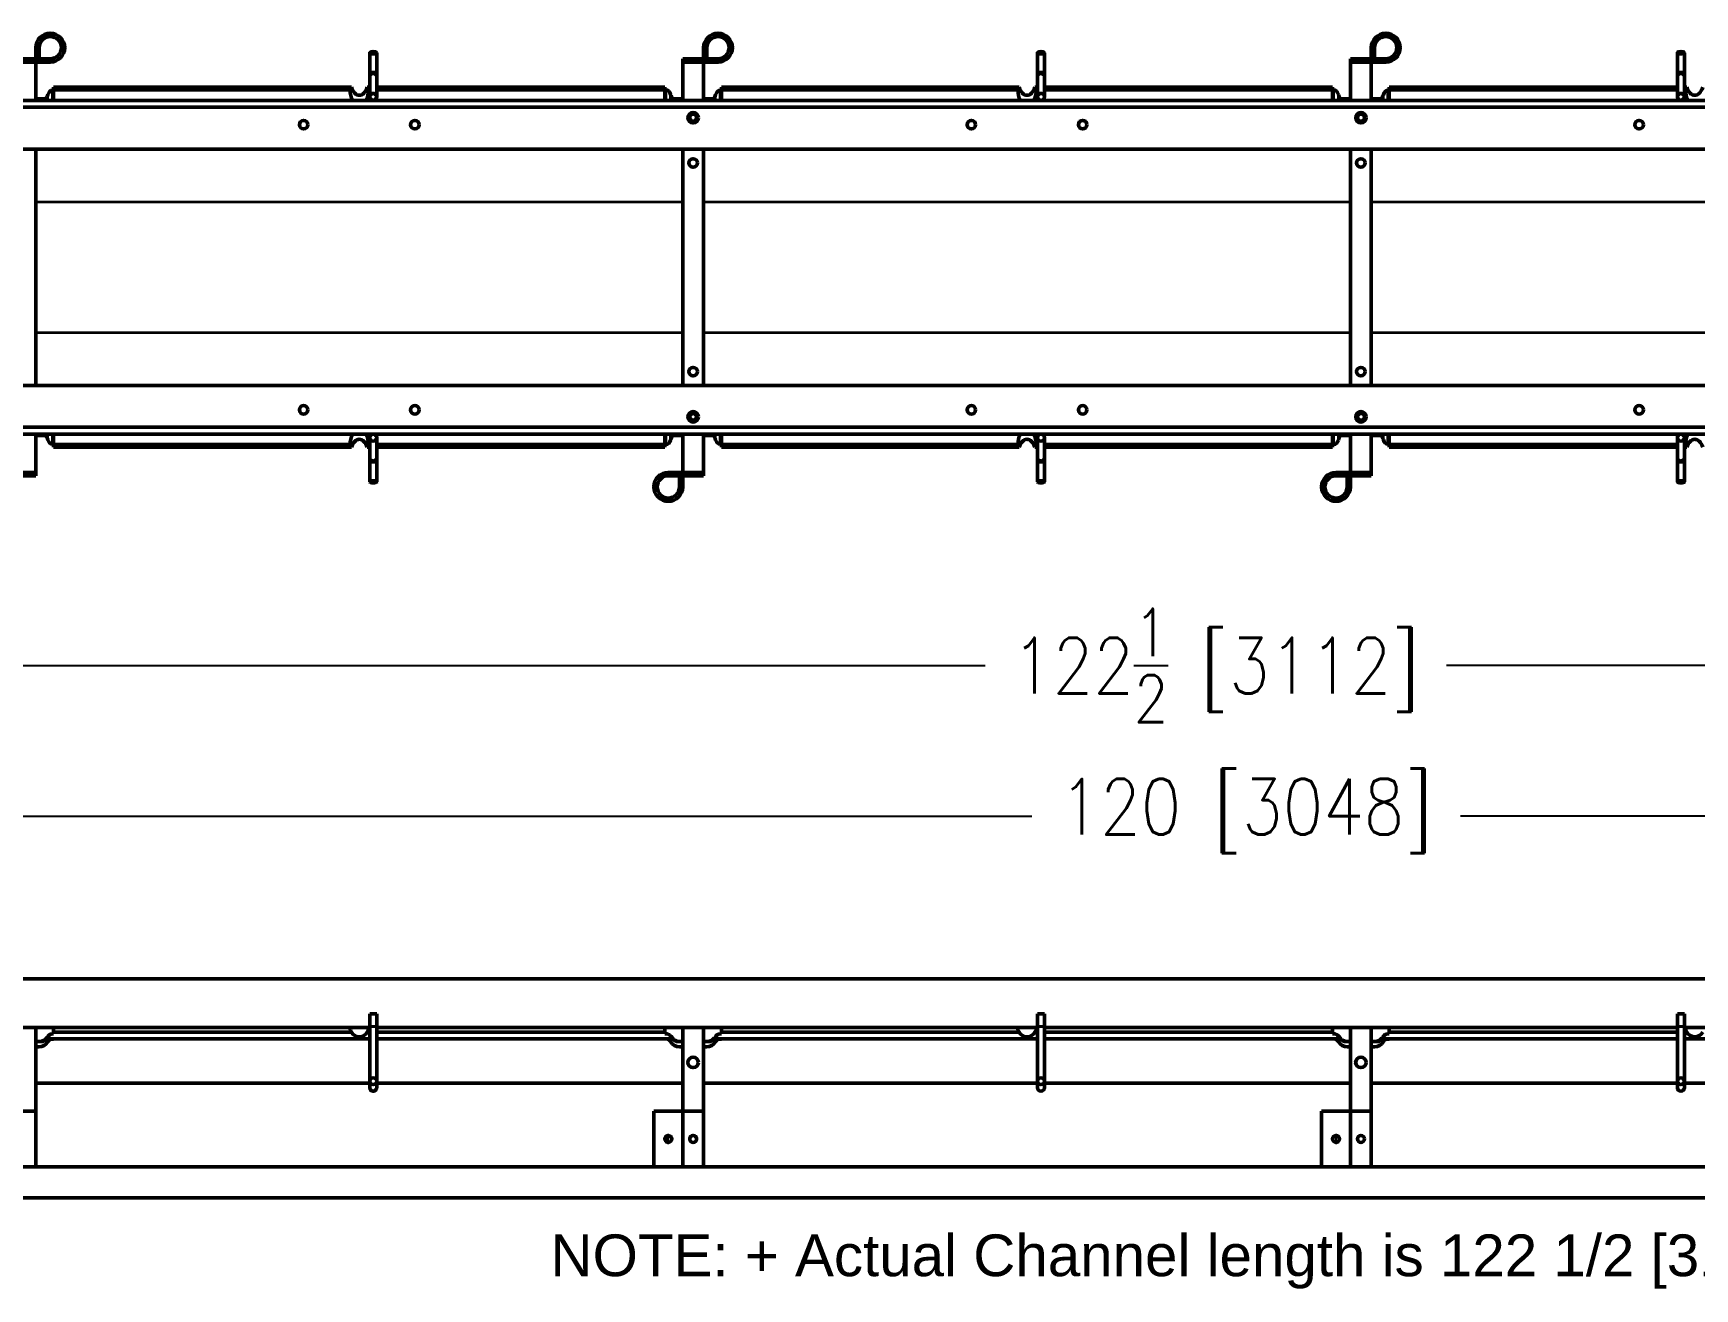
# Model space of a CAD drawing. Header units: inches. Extents: x -15 to 151, y 69 to 123.
# Drawn here: x 43 to 102.7, y 78.1 to 123.2 of the extents above; entities that cross this region are included whole.
import ezdxf

# ---------------------------------------------------------------- set-up
doc = ezdxf.new("R2010")
doc.units = ezdxf.units.IN
doc.header["$MEASUREMENT"] = 0
doc.layers.add('Objects', color=3, linetype='Continuous')
doc.layers.add('Visible (ANSI)', color=7, linetype='Continuous', lineweight=50)
doc.layers.add('Visible Narrow (ANSI)', color=7, linetype='Continuous', lineweight=35)
doc.styles.add('ROMANS', font='romans.shx')
doc.styles.add('Sales', font='romans.shx', dxfattribs={"width": 0.85})
doc.dimstyles.new('Sales', dxfattribs={"dimtxt": 1, "dimasz": 1, "dimexe": 0.5, "dimexo": 0.5, "dimgap": 0.09, "dimtad": 0, "dimtih": 1, "dimtoh": 1, "dimdec": 6, "dimzin": 0, "dimdsep": 46, "dimlunit": 5, "dimtxsty": 'Sales', "dimcen": 0, "dimclrd": 7, "dimclre": 7, "dimclrt": 7, "dimadec": 0, "dimazin": 0, "dimtfac": 0.85, "dimtdec": 6, "dimtix": 1, "dimtofl": 0, "dimtmove": 0, "dimatfit": 3, "dimfxl": 0, "dimtolj": 1, "dimtzin": 0, "dimarcsym": 0})

# ---------------------------------------------------------------- blocks, each defined once
blk = doc.blocks.new('A$C66ED6163')
at = {"layer": 'Visible (ANSI)'}
for p, q in [((0, 6.75), (120, 6.75)), ((24.375, 5.5), (24.625, 5.5)), ((24.375, 5.5), (24.375, 5.052)), ((24.625, 5.5), (24.625, 5.052)), ((48.375, 5.5), (48.625, 5.5)), ((48.375, 5.5), (48.375, 5.052)), ((48.625, 5.5), (48.625, 5.052)), ((71.375, 5.5), (71.625, 5.5)), ((71.375, 5.5), (71.375, 5.052)), ((71.625, 5.5), (71.625, 5.052)), ((11.625, 5), (12.375, 5)), ((12.375, 5), (24.375, 5)), ((12.375, 0), (12.375, 5)), ((24.375, 4.991), (24.375, 2.969)), ((24.625, 5), (35.625, 5)), ((24.625, 4.991), (24.625, 3.082)), ((35.625, 5), (36.375, 5)), ((35.625, 5), (35.625, 0)), ((36.375, 0), (36.375, 5)), ((36.375, 5), (48.375, 5)), ((48.375, 5.052), (48.375, 4.991)), ((48.375, 4.991), (48.375, 3.072)), ((48.625, 4.991), (48.625, 5.052)), ((48.625, 5), (59.625, 5)), ((48.625, 4.991), (48.625, 3.072)), ((59.625, 5), (60.375, 5)), ((59.625, 5), (59.625, 0)), ((60.375, 0), (60.375, 5)), ((60.375, 5), (71.375, 5)), ((71.375, 5.052), (71.375, 4.991)), ((71.375, 4.991), (71.375, 3.072)), ((71.625, 4.991), (71.625, 5.052)), ((71.625, 5), (83.625, 5)), ((71.625, 4.991), (71.625, 3.072)), ((24.375, 2.852), (24.376, 3.073)), ((24.625, 2.851), (24.626, 3.072)), ((48.375, 2.851), (48.375, 3.072)), ((48.625, 2.851), (48.625, 3.072)), ((71.375, 2.851), (71.375, 3.072)), ((71.625, 2.851), (71.625, 3.072)), ((48.375, 2.851), (48.375, 2.842)), ((48.625, 2.842), (48.625, 2.851)), ((71.375, 2.851), (71.375, 2.842)), ((71.625, 2.842), (71.625, 2.851)), ((12.375, 2), (11.625, 2)), ((34.588, 2), (35.625, 2)), ((34.588, 0), (34.588, 2)), ((36.375, 2), (35.625, 2)), ((58.588, 2), (59.625, 2)), ((58.588, 0), (58.588, 2)), ((60.375, 2), (59.625, 2)), ((11.625, 0), (12.375, 0)), ((34.588, 0), (35.625, 0)), ((35.625, 0), (36.375, 0)), ((58.588, 0), (59.625, 0)), ((59.625, 0), (60.375, 0))]:
    blk.add_line(p, q, dxfattribs=at)
for centre, radius in [((36, 3.75), 0.188), ((60, 3.75), 0.188), ((36, 1), 0.125), ((60, 1), 0.125)]:
    blk.add_circle(centre, radius, dxfattribs=at)
for centre in [(48.5, 2.842), (71.5, 2.842)]:
    blk.add_arc(centre, 0.125, 180, 0, dxfattribs=at)
for centre, major_axis, start_param, end_param in [((24.375, 5.052), (0, 0.188), 1.570799, 1.897941), ((24.625, 5.052), (0, -0.187), 4.712386, 5.039743)]:
    blk.add_ellipse(centre, major_axis=major_axis, ratio=0.000461, start_param=start_param, end_param=end_param, dxfattribs=at)
for centre in [(24.501, 3.072), (48.5, 3.072), (71.5, 3.072)]:
    blk.add_ellipse(centre, major_axis=(-0.125, 0), ratio=0.94693, dxfattribs=at)
for points, knots in [([(24.625, 2.851), (24.625, 2.848), (24.625, 2.845), (24.625, 2.843), (24.625, 2.842), (24.625, 2.841), (24.625, 2.841), (24.625, 2.84), (24.625, 2.84), (24.625, 2.839), (24.625, 2.839), (24.625, 2.838), (24.625, 2.838), (24.625, 2.837), (24.625, 2.836), (24.625, 2.834), (24.625, 2.833), (24.625, 2.829), (24.624, 2.826), (24.623, 2.815), (24.621, 2.808), (24.614, 2.788), (24.608, 2.776), (24.591, 2.755), (24.581, 2.745), (24.559, 2.731), (24.547, 2.725), (24.522, 2.718), (24.508, 2.716), (24.482, 2.717), (24.468, 2.72), (24.443, 2.73), (24.432, 2.736), (24.411, 2.753), (24.402, 2.763), (24.388, 2.786), (24.382, 2.798), (24.378, 2.817), (24.376, 2.824), (24.376, 2.832), (24.376, 2.833), (24.376, 2.835), (24.376, 2.836), (24.375, 2.837), (24.375, 2.838), (24.375, 2.839), (24.375, 2.839), (24.375, 2.84), (24.375, 2.84), (24.375, 2.84), (24.375, 2.841), (24.375, 2.841), (24.375, 2.842), (24.375, 2.844), (24.375, 2.846), (24.375, 2.855), (24.375, 2.866), (24.375, 2.892), (24.375, 2.907), (24.375, 2.937), (24.375, 2.953), (24.375, 2.969)], [0, 0, 0, 0, 0.077884, 0.077884, 0.117997, 0.117997, 0.133035, 0.133035, 0.144368, 0.144368, 0.147575, 0.147575, 0.151506, 0.151506, 0.159455, 0.159455, 0.167236, 0.167236, 0.188791, 0.188791, 0.249463, 0.249463, 0.349609, 0.349609, 0.450794, 0.450794, 0.55196, 0.55196, 0.653128, 0.653128, 0.754295, 0.754295, 0.855462, 0.855462, 0.956629, 0.956629, 1.057796, 1.057796, 1.107851, 1.107851, 1.117743, 1.117743, 1.12417, 1.12417, 1.128575, 1.128575, 1.132504, 1.132504, 1.140383, 1.140383, 1.149154, 1.149154, 1.175437, 1.175437, 1.254458, 1.254458, 1.430837, 1.430837, 1.583194, 1.583194, 1.712422, 1.712422, 1.712422, 1.712422]), ([(24.375, 2.843), (24.375, 2.843), (24.375, 2.843), (24.375, 2.844), (24.375, 2.845), (24.375, 2.848), (24.375, 2.85), (24.375, 2.852)], [1.5866816, 1.5866816, 1.5866816, 1.5866816, 1.6018623, 1.6018623, 1.6605354, 1.6605354, 1.7100822, 1.7100822, 1.7100822, 1.7100822]), ([(35.106, 0.875), (35.091, 0.875), (35.074, 0.878), (35.043, 0.891), (35.029, 0.901), (35.007, 0.923), (34.997, 0.937), (34.985, 0.967), (34.981, 0.984), (34.981, 1), (34.981, 1.016), (34.985, 1.033), (34.997, 1.063), (35.007, 1.077), (35.029, 1.099), (35.043, 1.109), (35.074, 1.122), (35.091, 1.125), (35.106, 1.125)], [1.44131, 1.44131, 1.44131, 1.44131, 1.561412, 1.561412, 1.6815139, 1.6815139, 1.8016303, 1.8016303, 1.9217467, 1.9217467, 1.9217467, 2.0418631, 2.0418631, 2.1619795, 2.1619795, 2.2820814, 2.2820814, 2.4021834, 2.4021834, 2.4021834, 2.4021834]), ([(35.106, 1.125), (35.122, 1.125), (35.139, 1.122), (35.17, 1.109), (35.184, 1.099), (35.206, 1.077), (35.216, 1.063), (35.228, 1.033), (35.231, 1.016), (35.231, 0.984), (35.228, 0.967), (35.216, 0.937), (35.206, 0.923), (35.184, 0.901), (35.17, 0.891), (35.139, 0.878), (35.122, 0.875), (35.106, 0.875)], [0.4804367, 0.4804367, 0.4804367, 0.4804367, 0.6005386, 0.6005386, 0.7206406, 0.7206406, 0.840757, 0.840757, 0.9608734, 0.9608734, 1.0809898, 1.0809898, 1.2011062, 1.2011062, 1.3212081, 1.3212081, 1.44131, 1.44131, 1.44131, 1.44131]), ([(59.106, 0.875), (59.091, 0.875), (59.074, 0.878), (59.043, 0.891), (59.029, 0.901), (59.007, 0.923), (58.997, 0.937), (58.985, 0.967), (58.981, 0.984), (58.981, 1), (58.981, 1.016), (58.985, 1.033), (58.997, 1.063), (59.007, 1.077), (59.029, 1.099), (59.043, 1.109), (59.074, 1.122), (59.091, 1.125), (59.106, 1.125)], [1.44131, 1.44131, 1.44131, 1.44131, 1.561412, 1.561412, 1.6815139, 1.6815139, 1.8016303, 1.8016303, 1.9217467, 1.9217467, 1.9217467, 2.0418631, 2.0418631, 2.1619795, 2.1619795, 2.2820814, 2.2820814, 2.4021834, 2.4021834, 2.4021834, 2.4021834]), ([(59.106, 1.125), (59.122, 1.125), (59.139, 1.122), (59.17, 1.109), (59.184, 1.099), (59.206, 1.077), (59.216, 1.063), (59.228, 1.033), (59.231, 1.016), (59.231, 0.984), (59.228, 0.967), (59.216, 0.937), (59.206, 0.923), (59.184, 0.901), (59.17, 0.891), (59.139, 0.878), (59.122, 0.875), (59.106, 0.875)], [0.4804367, 0.4804367, 0.4804367, 0.4804367, 0.6005386, 0.6005386, 0.7206406, 0.7206406, 0.840757, 0.840757, 0.9608734, 0.9608734, 1.0809898, 1.0809898, 1.2011062, 1.2011062, 1.3212081, 1.3212081, 1.44131, 1.44131, 1.44131, 1.44131])]:
    blk.add_open_spline(points, degree=3, knots=knots, dxfattribs=at)
at = {"layer": 'Visible Narrow (ANSI)'}
for p, q in [((24.375, 5.052), (24.625, 5.052)), ((48.375, 5.052), (48.625, 5.052)), ((71.375, 5.052), (71.625, 5.052)), ((35.106, 0.875), (35.106, 1.125)), ((59.106, 0.875), (59.106, 1.125))]:
    blk.add_line(p, q, dxfattribs=at)
for centre, major_axis, ratio, start_param, end_param in [((24.5, 4.991), (0.125, 0), 0.321439, 0, 3.141593), ((48.5, 4.991), (0.125, 0), 0.321439, 0, 3.141593), ((71.5, 4.991), (0.125, 0), 0.321439, 0, 3.141593), ((24.5, 2.969), (-0.125, 0), 0.321439, 6.217126, 6.283185), ((24.5, 2.851), (-0.125, 0), 0.94693, 0, 3.141593), ((48.5, 2.851), (-0.125, 0), 0.94693, 0, 3.141593), ((71.5, 2.851), (-0.125, 0), 0.94693, 0, 3.141593)]:
    blk.add_ellipse(centre, major_axis=major_axis, ratio=ratio, start_param=start_param, end_param=end_param, dxfattribs=at)
blk = doc.blocks.new('*D41')
at = {"layer": 'Defpoints', "color": 0}
for p in [(150.717, 95.043), (30.717, 89.188), (150.717, 89.188)]:
    blk.add_point(p, dxfattribs=at)
at = {"layer": 'Objects', "color": 7, "lineweight": -2}
for p, q in [((30.717, 90.188), (30.717, 96.043)), ((150.717, 90.188), (150.717, 96.043)), ((32.717, 95.043), (78.889, 95.043)), ((148.717, 95.043), (94.298, 95.043))]:
    blk.add_line(p, q, dxfattribs=at)
at = {"layer": 'Objects', "color": 7}
for points in [[(32.717, 95.377), (32.717, 94.71), (30.717, 95.043)], [(148.717, 95.377), (148.717, 94.71), (150.717, 95.043)]]:
    blk.add_solid(points, dxfattribs=at)
at = {"layer": 'Objects', "color": 7, "insert": (86.593, 95.043), "char_height": 2, "attachment_point": 5, "style": 'Sales'}
blk.add_mtext('\\A1;120 [3048]', dxfattribs=at)
blk = doc.blocks.new('*D42')
at = {"layer": 'Defpoints', "color": 0}
for p in [(150.717, 100.452), (150.717, 89.188), (28.217, 87.276)]:
    blk.add_point(p, dxfattribs=at)
at = {"layer": 'Objects', "color": 7, "lineweight": -2}
for p, q in [((28.217, 88.276), (28.217, 101.452)), ((150.717, 90.188), (150.717, 101.452)), ((30.217, 100.452), (77.216, 100.452)), ((148.717, 100.452), (93.795, 100.452))]:
    blk.add_line(p, q, dxfattribs=at)
at = {"layer": 'Objects', "color": 7}
for points in [[(30.217, 100.786), (30.217, 100.119), (28.217, 100.452)], [(148.717, 100.786), (148.717, 100.119), (150.717, 100.452)]]:
    blk.add_solid(points, dxfattribs=at)
at = {"layer": 'Objects', "color": 7, "insert": (85.505, 100.452), "char_height": 2, "attachment_point": 5, "style": 'Sales'}
blk.add_mtext('\\A1;122{\\H0.850000x;\\S1/2;} [3112]', dxfattribs=at)

msp = doc.modelspace()

# ---------------------------------------------------------------- linework, layer by layer
at = {"layer": 'Visible (ANSI)'}
for p, q in [((43.09188, 122.32323), (43.09188, 122.66073)), ((43.21038, 122.66073), (43.21038, 122.32323)), ((55.09261, 122.47764), (55.09231, 121.82663)), ((55.34261, 122.47752), (55.34231, 121.82651)), ((67.09188, 122.32323), (67.09188, 122.66073)), ((67.21038, 122.66073), (67.21038, 122.32323)), ((79.09188, 122.47758), (79.09188, 121.82657)), ((79.34188, 122.47758), (79.34188, 121.82657)), ((91.09188, 122.32323), (91.09188, 122.66073)), ((91.21038, 122.66073), (91.21038, 122.32323)), ((102.09188, 122.47758), (102.09188, 121.82657)), ((102.34188, 122.47758), (102.34188, 121.82657)), ((42.34188, 122.26073), (43.61038, 122.26073)), ((42.34188, 122.14223), (43.09188, 122.14223)), ((42.34188, 122.14223), (43.09188, 122.14223)), ((43.21038, 122.32323), (43.09188, 122.32323)), ((43.09188, 120.76723), (43.09188, 122.14223)), ((43.61038, 122.14223), (43.09188, 122.14223)), ((55.09231, 121.82663), (55.0922, 121.58881)), ((55.3422, 121.58869), (55.34231, 121.82651)), ((66.34188, 122.14223), (66.34188, 122.26073)), ((66.34188, 122.26073), (67.61038, 122.26073)), ((66.34188, 122.14223), (67.09188, 122.14223)), ((66.34188, 122.14223), (66.34188, 120.76723)), ((66.34188, 122.14223), (67.09188, 122.14223)), ((66.34188, 122.14223), (67.09188, 122.14223)), ((67.21038, 122.32323), (67.09188, 122.32323)), ((67.09188, 120.76723), (67.09188, 122.14223)), ((67.61038, 122.14223), (67.09188, 122.14223)), ((79.09188, 121.82657), (79.09188, 121.58875)), ((79.34188, 121.58875), (79.34188, 121.82657)), ((90.34188, 122.14223), (90.34188, 122.26073)), ((90.34188, 122.26073), (91.61038, 122.26073)), ((90.34188, 122.14223), (91.09188, 122.14223)), ((90.34188, 122.14223), (90.34188, 120.76723)), ((90.34188, 122.14223), (91.09188, 122.14223)), ((90.34188, 122.14223), (91.09188, 122.14223)), ((91.21038, 122.32323), (91.09188, 122.32323)), ((91.09188, 120.76723), (91.09188, 122.14223)), ((91.61038, 122.14223), (91.09188, 122.14223)), ((102.09188, 121.82657), (102.09188, 121.58875)), ((102.34188, 121.58875), (102.34188, 121.82657)), ((43.73208, 121.23598), (54.43175, 121.23598)), ((43.73208, 121.23598), (43.73208, 121.14223)), ((55.00201, 121.23598), (55.09204, 121.23598)), ((55.0922, 121.58881), (55.09188, 120.90224)), ((55.3422, 121.58869), (55.34188, 120.90213)), ((55.34204, 121.23598), (65.70088, 121.23598)), ((65.70088, 121.14223), (65.70088, 121.23598)), ((67.73208, 121.23598), (78.43175, 121.23598)), ((67.73208, 121.23598), (67.73208, 121.14223)), ((79.00201, 121.23598), (79.09188, 121.23598)), ((79.09188, 121.58875), (79.09188, 120.90218)), ((79.34188, 121.58875), (79.34188, 120.90218)), ((79.34188, 121.23598), (89.70088, 121.23598)), ((89.70088, 121.14223), (89.70088, 121.23598)), ((91.73208, 121.23598), (102.09188, 121.23598)), ((91.73208, 121.23598), (91.73208, 121.14223)), ((102.09188, 121.58875), (102.09188, 120.90218)), ((102.34188, 121.58875), (102.34188, 120.90218)), ((102.34188, 121.23598), (102.43175, 121.23598)), ((30.71688, 120.76723), (150.71688, 120.76723)), ((43.30784, 120.81747), (43.09188, 120.81747)), ((43.45084, 120.81747), (43.30784, 120.81747)), ((43.45084, 120.76723), (43.45084, 120.81747)), ((43.6849, 121.13012), (43.73208, 121.13012)), ((43.73208, 121.14223), (54.38875, 121.14223)), ((43.73208, 121.14223), (43.73208, 120.76723)), ((55.045, 121.14223), (55.09199, 121.14223)), ((55.09188, 120.90224), (55.09188, 120.89229)), ((55.34188, 120.89218), (55.34188, 120.90213)), ((55.34199, 121.14223), (65.70088, 121.14223)), ((65.70088, 120.76723), (65.70088, 121.14223)), ((65.70088, 121.1392), (65.74499, 121.1392)), ((65.89584, 120.76723), (65.89584, 120.81747)), ((65.89584, 120.81747), (65.99474, 120.81747)), ((66.15712, 120.81747), (65.99474, 120.81747)), ((66.34188, 120.81747), (66.15712, 120.81747)), ((67.30784, 120.81747), (67.09188, 120.81747)), ((67.45084, 120.81747), (67.30784, 120.81747)), ((67.45084, 120.76723), (67.45084, 120.81747)), ((67.6849, 121.13012), (67.73208, 121.13012)), ((67.73208, 121.14223), (78.38875, 121.14223)), ((67.73208, 121.14223), (67.73208, 120.76723)), ((79.045, 121.14223), (79.09188, 121.14223)), ((79.09188, 120.90218), (79.09188, 120.89223)), ((79.34188, 121.14223), (89.70088, 121.14223)), ((79.34188, 120.89223), (79.34188, 120.90218)), ((89.70088, 120.76723), (89.70088, 121.14223)), ((89.70088, 121.1392), (89.74499, 121.1392)), ((89.89584, 120.81747), (89.99474, 120.81747)), ((89.89584, 120.76723), (89.89584, 120.81747)), ((90.15712, 120.81747), (89.99474, 120.81747)), ((90.34188, 120.81747), (90.15712, 120.81747)), ((91.30784, 120.81747), (91.09188, 120.81747)), ((91.45084, 120.81747), (91.30784, 120.81747)), ((91.45084, 120.76723), (91.45084, 120.81747)), ((91.6849, 121.13012), (91.73208, 121.13012)), ((91.73208, 121.14223), (102.09188, 121.14223)), ((91.73208, 121.14223), (91.73208, 120.76723)), ((102.09188, 120.90218), (102.09188, 120.89223)), ((102.34188, 121.14223), (102.38875, 121.14223)), ((102.34188, 120.89223), (102.34188, 120.90218)), ((30.71688, 120.51723), (150.71688, 120.51723)), ((30.71688, 119.01723), (150.71688, 119.01723)), ((43.09188, 110.51723), (43.09188, 119.01723)), ((66.34188, 119.01723), (66.34188, 110.51723)), ((67.09188, 110.51723), (67.09188, 119.01723)), ((90.34188, 119.01723), (90.34188, 110.51723)), ((91.09188, 110.51723), (91.09188, 119.01723)), ((30.71688, 110.51723), (150.71688, 110.51723)), ((30.71688, 109.01723), (150.71688, 109.01723)), ((30.71688, 108.76723), (150.71688, 108.76723)), ((43.09188, 107.39223), (43.09188, 108.76723)), ((43.30784, 108.71699), (43.09188, 108.71699)), ((43.45084, 108.71699), (43.30784, 108.71699)), ((43.45084, 108.71699), (43.45084, 108.76723)), ((43.73208, 108.76723), (43.73208, 108.39223)), ((65.70088, 108.39223), (65.70088, 108.76723)), ((65.89584, 108.71699), (65.89584, 108.76723)), ((65.89584, 108.71699), (65.99474, 108.71699)), ((66.15712, 108.71699), (65.99474, 108.71699)), ((66.34188, 108.71699), (66.15712, 108.71699)), ((66.34188, 108.76723), (66.34188, 107.39223)), ((67.09188, 107.39223), (67.09188, 108.76723)), ((67.30784, 108.71699), (67.09188, 108.71699)), ((67.45084, 108.71699), (67.30784, 108.71699)), ((67.45084, 108.71699), (67.45084, 108.76723)), ((67.73208, 108.76723), (67.73208, 108.39223)), ((89.70088, 108.39223), (89.70088, 108.76723)), ((89.89584, 108.71699), (89.89584, 108.76723)), ((89.89584, 108.71699), (89.99474, 108.71699)), ((90.15712, 108.71699), (89.99474, 108.71699)), ((90.34188, 108.71699), (90.15712, 108.71699)), ((90.34188, 108.76723), (90.34188, 107.39223)), ((91.09188, 107.39223), (91.09188, 108.76723)), ((91.30784, 108.71699), (91.09188, 108.71699)), ((91.45084, 108.71699), (91.30784, 108.71699)), ((91.45084, 108.71699), (91.45084, 108.76723)), ((91.73208, 108.76723), (91.73208, 108.39223)), ((43.73208, 108.40435), (43.6849, 108.40435)), ((43.73208, 108.39223), (54.38875, 108.39223)), ((43.73208, 108.39223), (43.73208, 108.29848)), ((43.73208, 108.29848), (54.43175, 108.29848)), ((55.00201, 108.29848), (55.09204, 108.29848)), ((55.045, 108.39223), (55.09199, 108.39223)), ((55.09188, 108.64218), (55.09188, 108.63223)), ((55.09188, 108.63223), (55.0922, 107.94566)), ((55.34188, 108.63234), (55.34188, 108.64229)), ((55.34188, 108.63234), (55.3422, 107.94578)), ((55.34199, 108.39223), (65.70088, 108.39223)), ((55.34204, 108.29848), (65.70088, 108.29848)), ((65.74499, 108.39526), (65.70088, 108.39526)), ((65.70088, 108.29848), (65.70088, 108.39223)), ((67.73208, 108.40435), (67.6849, 108.40435)), ((67.73208, 108.39223), (78.38875, 108.39223)), ((67.73208, 108.39223), (67.73208, 108.29848)), ((67.73208, 108.29848), (78.43175, 108.29848)), ((79.00201, 108.29848), (79.09188, 108.29848)), ((79.045, 108.39223), (79.09188, 108.39223)), ((79.09188, 108.64223), (79.09188, 108.63228)), ((79.09188, 108.63228), (79.09188, 107.94572)), ((79.34188, 108.63228), (79.34188, 108.64223)), ((79.34188, 108.63228), (79.34188, 107.94572)), ((79.34188, 108.39223), (89.70088, 108.39223)), ((79.34188, 108.29848), (89.70088, 108.29848)), ((89.74499, 108.39526), (89.70088, 108.39526)), ((89.70088, 108.29848), (89.70088, 108.39223)), ((91.73208, 108.40435), (91.6849, 108.40435)), ((91.73208, 108.39223), (102.09188, 108.39223)), ((91.73208, 108.39223), (91.73208, 108.29848)), ((91.73208, 108.29848), (102.09188, 108.29848)), ((102.09188, 108.64223), (102.09188, 108.63228)), ((102.09188, 108.63228), (102.09188, 107.94572)), ((102.34188, 108.63228), (102.34188, 108.64223)), ((102.34188, 108.63228), (102.34188, 107.94572)), ((102.34188, 108.39223), (102.38875, 108.39223)), ((102.34188, 108.29848), (102.43175, 108.29848)), ((55.0922, 107.94566), (55.09231, 107.70784)), ((55.09231, 107.70784), (55.09261, 107.05683)), ((55.34231, 107.70796), (55.3422, 107.94578)), ((55.34231, 107.70796), (55.34261, 107.05694)), ((79.09188, 107.94572), (79.09188, 107.7079)), ((79.09188, 107.7079), (79.09188, 107.05688)), ((79.34188, 107.7079), (79.34188, 107.94572)), ((79.34188, 107.7079), (79.34188, 107.05688)), ((102.09188, 107.94572), (102.09188, 107.7079)), ((102.09188, 107.7079), (102.09188, 107.05688)), ((102.34188, 107.7079), (102.34188, 107.94572)), ((102.34188, 107.7079), (102.34188, 107.05688)), ((43.09188, 107.27373), (41.82338, 107.27373)), ((42.34188, 107.39223), (43.09188, 107.39223)), ((43.09188, 107.39223), (43.09188, 107.27373)), ((65.82338, 107.39223), (66.34188, 107.39223)), ((67.09188, 107.27373), (65.82338, 107.27373)), ((66.22338, 106.87373), (66.22338, 107.21123)), ((66.22338, 107.21123), (66.34188, 107.21123)), ((66.34188, 107.39223), (67.09188, 107.39223)), ((66.34188, 107.39223), (67.09188, 107.39223)), ((66.34188, 107.21123), (66.34188, 106.87373)), ((67.09188, 107.39223), (67.09188, 107.27373)), ((89.82338, 107.39223), (90.34188, 107.39223)), ((91.09188, 107.27373), (89.82338, 107.27373)), ((90.22338, 106.87373), (90.22338, 107.21123)), ((90.22338, 107.21123), (90.34188, 107.21123)), ((90.34188, 107.39223), (91.09188, 107.39223)), ((90.34188, 107.39223), (91.09188, 107.39223)), ((90.34188, 107.21123), (90.34188, 106.87373)), ((91.09188, 107.39223), (91.09188, 107.27373)), ((43.73208, 87.21467), (43.6849, 87.21467)), ((43.73208, 87.43817), (54.38875, 87.43817)), ((43.73208, 87.43817), (43.73208, 87.27579)), ((43.73208, 87.27579), (54.43175, 87.27579)), ((43.73208, 87.27579), (43.73208, 87.21467)), ((55.00201, 87.27579), (55.09191, 87.27579)), ((55.045, 87.43817), (55.09484, 87.43817)), ((55.33894, 87.43817), (65.70088, 87.43817)), ((55.34191, 87.27579), (65.70088, 87.27579)), ((65.70088, 87.27579), (65.70088, 87.43817)), ((65.70088, 87.21992), (65.70088, 87.27579)), ((65.74499, 87.21992), (65.70088, 87.21992)), ((67.73208, 87.21467), (67.6849, 87.21467)), ((67.73208, 87.43817), (78.38875, 87.43817)), ((67.73208, 87.43817), (67.73208, 87.27579)), ((67.73208, 87.27579), (78.43175, 87.27579)), ((67.73208, 87.27579), (67.73208, 87.21467)), ((79.00201, 87.27579), (79.09188, 87.27579)), ((79.045, 87.43817), (79.09483, 87.43817)), ((79.33893, 87.43817), (89.70088, 87.43817)), ((79.34188, 87.27579), (89.70088, 87.27579)), ((89.70088, 87.27579), (89.70088, 87.43817)), ((89.70088, 87.21992), (89.70088, 87.27579)), ((89.74499, 87.21992), (89.70088, 87.21992)), ((91.73208, 87.21467), (91.6849, 87.21467)), ((91.73208, 87.43817), (102.09483, 87.43817)), ((91.73208, 87.43817), (91.73208, 87.27579)), ((91.73208, 87.27579), (102.09188, 87.27579)), ((91.73208, 87.27579), (91.73208, 87.21467)), ((102.33893, 87.43817), (102.38875, 87.43817)), ((102.34188, 87.27579), (102.43175, 87.27579)), ((43.20083, 86.93867), (43.09188, 86.93867)), ((43.30784, 86.93817), (43.09188, 86.93817)), ((43.09188, 86.75067), (43.20123, 86.75067)), ((43.45084, 87.03417), (43.47152, 87.03417)), ((43.47152, 87.03417), (43.73248, 87.03417)), ((43.6853, 87.02668), (43.73248, 87.02668)), ((43.73248, 87.03417), (55.09194, 87.03417)), ((43.73248, 87.02668), (43.73248, 87.03417)), ((55.34194, 87.03417), (65.70128, 87.03417)), ((65.70128, 87.03417), (65.98212, 87.03417)), ((65.70128, 87.03417), (65.70128, 87.03192)), ((65.70128, 87.03192), (65.74539, 87.03192)), ((66.34188, 86.93817), (66.15712, 86.93817)), ((66.34188, 86.93867), (66.23213, 86.93867)), ((66.23253, 86.75067), (66.34188, 86.75067)), ((67.20083, 86.93867), (67.09188, 86.93867)), ((67.30784, 86.93817), (67.09188, 86.93817)), ((67.09188, 86.75067), (67.20123, 86.75067)), ((67.45084, 87.03417), (67.47152, 87.03417)), ((67.47152, 87.03417), (67.73248, 87.03417)), ((67.6853, 87.02668), (67.73248, 87.02668)), ((67.73248, 87.03417), (79.09188, 87.03417)), ((67.73248, 87.02668), (67.73248, 87.03417)), ((79.34188, 87.03417), (89.70128, 87.03417)), ((89.70128, 87.03417), (89.98212, 87.03417)), ((89.70128, 87.03417), (89.70128, 87.03192)), ((89.70128, 87.03192), (89.74539, 87.03192)), ((90.34188, 86.93817), (90.15712, 86.93817)), ((90.34188, 86.93867), (90.23213, 86.93867)), ((90.23253, 86.75067), (90.34188, 86.75067)), ((91.20083, 86.93867), (91.09188, 86.93867)), ((91.30784, 86.93817), (91.09188, 86.93817)), ((91.09188, 86.75067), (91.20123, 86.75067)), ((91.45084, 87.03417), (91.47152, 87.03417)), ((91.47152, 87.03417), (91.73248, 87.03417)), ((91.6853, 87.02668), (91.73248, 87.02668)), ((91.73248, 87.03417), (102.09188, 87.03417)), ((91.73248, 87.02668), (91.73248, 87.03417)), ((102.34188, 87.03417), (113.70128, 87.03417)), ((43.09188, 85.44047), (55.09251, 85.44047)), ((55.34251, 85.44047), (66.34188, 85.44047)), ((67.09188, 85.44047), (79.09188, 85.44047)), ((79.34188, 85.44047), (90.34188, 85.44047)), ((91.09188, 85.44047), (102.09188, 85.44047)), ((102.34188, 85.44047), (114.34188, 85.44047)), ((30.71688, 82.43797), (150.71688, 82.43797)), ((30.71688, 81.31547), (150.71688, 81.31547))]:
    msp.add_line(p, q, dxfattribs=at)
for centre, radius in [((55.21688, 120.89223), 0.125), ((79.21688, 120.89223), 0.125), ((102.21688, 120.89223), 0.125), ((52.71688, 119.89223), 0.1535), ((56.71688, 119.89223), 0.1535), ((66.71688, 120.14223), 0.1875), ((66.71688, 120.14223), 0.125), ((76.71688, 119.89223), 0.1535), ((80.71688, 119.89223), 0.1535), ((90.71688, 120.14223), 0.1875), ((90.71688, 120.14223), 0.125), ((100.71688, 119.89223), 0.1535), ((66.71688, 118.51723), 0.1535), ((90.71688, 118.51723), 0.1535), ((66.71688, 111.01723), 0.1535), ((90.71688, 111.01723), 0.1535), ((52.71688, 109.64223), 0.1535), ((56.71688, 109.64223), 0.1535), ((66.71688, 109.39223), 0.1875), ((66.71688, 109.39223), 0.125), ((76.71688, 109.64223), 0.1535), ((80.71688, 109.64223), 0.1535), ((90.71688, 109.39223), 0.1875), ((90.71688, 109.39223), 0.125), ((100.71688, 109.64223), 0.1535), ((55.21688, 108.64223), 0.125), ((79.21688, 108.64223), 0.125), ((102.21688, 108.64223), 0.125)]:
    msp.add_circle(centre, radius, dxfattribs=at)
for centre, radius, start, end in [((43.61038, 122.66073), 0.5185, 270, 180), ((43.61038, 122.66073), 0.4, 270, 180), ((67.61038, 122.66073), 0.5185, 270, 180), ((67.61038, 122.66073), 0.4, 270, 180), ((91.61038, 122.66073), 0.5185, 270, 180), ((91.61038, 122.66073), 0.4, 270, 180), ((65.82338, 106.87373), 0.5185, 90, 0), ((65.82338, 106.87373), 0.4, 90, 0), ((89.82338, 106.87373), 0.5185, 90, 0), ((89.82338, 106.87373), 0.4, 90, 0), ((43.6849, 87.02717), 0.1875, 90, 149.3811566), ((54.71688, 87.43817), 0.32812, 180, 209.6612878), ((54.71688, 87.43817), 0.32813, 209.6612878, 330.3387122), ((54.71688, 87.43817), 0.32812, 330.3387122, 0), ((65.74499, 87.03242), 0.1875, 30, 90), ((67.6849, 87.02717), 0.1875, 90, 149.3811566), ((78.71688, 87.43817), 0.32812, 180, 209.6612878), ((78.71688, 87.43817), 0.32813, 209.6612878, 330.3387122), ((78.71688, 87.43817), 0.32812, 330.3387122, 0), ((89.74499, 87.03242), 0.1875, 30, 90), ((91.6849, 87.02717), 0.1875, 90, 149.3811566), ((102.71688, 87.43817), 0.32812, 180, 209.6612878), ((102.71688, 87.43817), 0.32813, 209.6612878, 330.3387122), ((43.20083, 87.31367), 0.375, 270, 311.8122623), ((43.20123, 87.12567), 0.375, 270, 329.3811566), ((43.30784, 87.12567), 0.1875, 270, 330), ((43.20083, 87.31367), 0.375, 311.8122623, 329.3811566), ((43.79498, 86.84442), 0.375, 149.6033679, 150), ((43.6853, 86.83918), 0.1875, 90, 149.3811566), ((65.74539, 86.84442), 0.1875, 30, 90), ((65.66998, 86.84442), 0.375, 30, 52.9659333), ((66.23213, 87.31367), 0.375, 210, 228.1877377), ((66.23253, 87.12567), 0.375, 210, 270), ((66.15712, 87.12567), 0.1875, 210, 270), ((66.23213, 87.31367), 0.375, 232.9659333, 270), ((67.20083, 87.31367), 0.375, 270, 311.8122623), ((67.20123, 87.12567), 0.375, 270, 329.3811566), ((67.30784, 87.12567), 0.1875, 270, 330), ((67.20083, 87.31367), 0.375, 311.8122623, 329.3811566), ((67.79498, 86.84442), 0.375, 149.6033679, 150), ((67.6853, 86.83918), 0.1875, 90, 149.3811566), ((89.74539, 86.84442), 0.1875, 30, 90), ((89.66998, 86.84442), 0.375, 30, 52.9659333), ((90.23213, 87.31367), 0.375, 210, 228.1877377), ((90.23253, 87.12567), 0.375, 210, 270), ((90.15712, 87.12567), 0.1875, 210, 270), ((90.23213, 87.31367), 0.375, 232.9659333, 270), ((91.20083, 87.31367), 0.375, 270, 311.8122623), ((91.20123, 87.12567), 0.375, 270, 329.3811566), ((91.30784, 87.12567), 0.1875, 270, 330), ((91.20083, 87.31367), 0.375, 311.8122623, 329.3811566), ((91.79498, 86.84442), 0.375, 149.6033679, 150), ((91.6853, 86.83918), 0.1875, 90, 149.3811566)]:
    msp.add_arc(centre, radius, start, end, dxfattribs=at)
for centre, major_axis in [((55.21761, 122.47758), (0.125, -0.00006)), ((79.21688, 122.47758), (0.125, 0)), ((102.21688, 122.47758), (0.125, 0)), ((55.21761, 107.05688), (-0.125, -0.00006)), ((79.21688, 107.05688), (-0.125, 0)), ((102.21688, 107.05688), (-0.125, 0))]:
    msp.add_ellipse(centre, major_axis=major_axis, ratio=0.32143947, dxfattribs=at)
for centre, major_axis, start_param, end_param in [((54.71688, 121.14223), (0.32812, 0), 2.62390552, 3.14159265), ((54.71688, 121.51723), (0, -0.56833), 5.23007611, 7.3362945), ((54.71688, 121.14223), (0.32812, 0), 0, 0.51768713), ((78.71688, 121.14223), (0.32812, 0), 2.62390552, 3.14159265), ((78.71688, 121.51723), (0, -0.56833), 5.23007611, 7.3362945), ((78.71688, 121.14223), (0.32812, 0), 0, 0.51768713), ((102.71688, 121.14223), (0.32812, 0), 2.62390552, 3.14159265), ((102.71688, 121.51723), (0, -0.56833), 5.23007611, 7.3362945), ((43.20083, 121.30158), (0, 0.64952), 3.8713543, 4.17798935), ((43.6849, 120.80536), (0, 0.32476), 0, 1.0363967), ((54.71688, 121.14223), (0, -0.56833), 4.71238898, 5.43297999), ((54.71688, 121.14223), (0, -0.56833), 0.85020532, 1.57079633), ((65.74499, 120.81444), (0, 0.32476), 5.23598776, 6.28318531), ((66.23213, 121.30158), (0, 0.64952), 2.0943951, 2.41183101), ((67.20083, 121.30158), (0, 0.64952), 3.8713543, 4.17798935), ((67.6849, 120.80536), (0, 0.32476), 0, 1.0363967), ((78.71688, 121.14223), (0, -0.56833), 4.71238898, 5.43297999), ((78.71688, 121.14223), (0, -0.56833), 0.85020532, 1.57079633), ((89.74499, 120.81444), (0, 0.32476), 5.23598776, 6.28318531), ((90.23213, 121.30158), (0, 0.64952), 2.0943951, 2.41183101), ((91.20083, 121.30158), (0, 0.64952), 3.8713543, 4.17798935), ((91.6849, 120.80536), (0, 0.32476), 0, 1.0363967), ((102.71688, 121.14223), (0, -0.56833), 4.71238898, 5.43297999), ((43.20083, 108.23288), (0, -0.64952), 2.10519596, 2.41183101), ((54.71688, 108.39223), (0, 0.56833), 0.85020532, 1.57079633), ((54.71688, 108.39223), (0, 0.56833), 4.71238898, 5.43297999), ((66.23213, 108.23288), (0, -0.64952), 3.8713543, 4.1887902), ((67.20083, 108.23288), (0, -0.64952), 2.10519596, 2.41183101), ((78.71688, 108.39223), (0, 0.56833), 0.85020532, 1.57079633), ((78.71688, 108.39223), (0, 0.56833), 4.71238898, 5.43297999), ((90.23213, 108.23288), (0, -0.64952), 3.8713543, 4.1887902), ((91.20083, 108.23288), (0, -0.64952), 2.10519596, 2.41183101), ((102.71688, 108.39223), (0, 0.56833), 0.85020532, 1.57079633), ((43.6849, 108.72911), (0, -0.32476), 5.24678861, 6.28318531), ((54.71688, 108.39223), (-0.32812, 0), 0, 0.51768713), ((54.71688, 108.01723), (0, 0.56833), 5.23007611, 7.3362945), ((54.71688, 108.39223), (-0.32812, 0), 2.62390552, 3.14159265), ((65.74499, 108.72002), (0, -0.32476), 0, 1.04719755), ((67.6849, 108.72911), (0, -0.32476), 5.24678861, 6.28318531), ((78.71688, 108.39223), (-0.32812, 0), 0, 0.51768713), ((78.71688, 108.01723), (0, 0.56833), 5.23007611, 7.3362945), ((78.71688, 108.39223), (-0.32812, 0), 2.62390552, 3.14159265), ((89.74499, 108.72002), (0, -0.32476), 0, 1.04719755), ((91.6849, 108.72911), (0, -0.32476), 5.24678861, 6.28318531), ((102.71688, 108.39223), (-0.32812, 0), 0, 0.51768713), ((102.71688, 108.01723), (0, 0.56833), 5.23007611, 7.3362945)]:
    msp.add_ellipse(centre, major_axis=major_axis, ratio=0.57735027, start_param=start_param, end_param=end_param, dxfattribs=at)
at = {"layer": 'Visible Narrow (ANSI)'}
for p, q in [((43.30784, 120.76723), (43.30784, 120.81747)), ((43.52354, 120.76723), (43.52354, 120.97077)), ((43.6849, 120.76723), (43.6849, 121.13012)), ((65.74499, 120.76723), (65.74499, 121.1392)), ((65.90737, 120.81747), (65.90737, 120.97682)), ((65.99474, 120.76723), (65.99474, 120.81747)), ((66.15712, 120.76723), (66.15712, 120.81747)), ((67.30784, 120.76723), (67.30784, 120.81747)), ((67.52354, 120.76723), (67.52354, 120.97077)), ((67.6849, 120.76723), (67.6849, 121.13012)), ((89.74499, 120.76723), (89.74499, 121.1392)), ((89.90737, 120.81747), (89.90737, 120.97682)), ((89.99474, 120.76723), (89.99474, 120.81747)), ((90.15712, 120.76723), (90.15712, 120.81747)), ((91.30784, 120.76723), (91.30784, 120.81747)), ((91.52354, 120.76723), (91.52354, 120.97077)), ((91.6849, 120.76723), (91.6849, 121.13012)), ((43.09188, 117.11656), (66.34188, 117.11656)), ((67.09188, 117.11656), (90.34188, 117.11656)), ((91.09188, 117.11656), (114.34188, 117.11656)), ((43.09188, 112.4179), (66.34188, 112.4179)), ((67.09188, 112.4179), (90.34188, 112.4179)), ((91.09188, 112.4179), (114.34188, 112.4179)), ((43.30784, 108.76723), (43.30784, 108.71699)), ((43.52354, 108.5637), (43.52354, 108.76723)), ((43.6849, 108.40435), (43.6849, 108.76723)), ((65.74499, 108.39526), (65.74499, 108.76723)), ((65.90737, 108.55764), (65.90737, 108.71699)), ((65.99474, 108.76723), (65.99474, 108.71699)), ((66.15712, 108.76723), (66.15712, 108.71699)), ((67.30784, 108.76723), (67.30784, 108.71699)), ((67.52354, 108.5637), (67.52354, 108.76723)), ((67.6849, 108.40435), (67.6849, 108.76723)), ((89.74499, 108.39526), (89.74499, 108.76723)), ((89.90737, 108.55764), (89.90737, 108.71699)), ((89.99474, 108.76723), (89.99474, 108.71699)), ((90.15712, 108.76723), (90.15712, 108.71699)), ((91.30784, 108.76723), (91.30784, 108.71699)), ((91.52354, 108.5637), (91.52354, 108.76723)), ((91.6849, 108.40435), (91.6849, 108.76723))]:
    msp.add_line(p, q, dxfattribs=at)
for centre, major_axis, ratio, start_param, end_param in [((55.21731, 121.82657), (0.125, -0.00006), 0.32143947, 3.14159265, 6.28318531), ((79.21688, 121.82657), (0.125, 0), 0.32143947, 3.14159265, 6.28318531), ((102.21688, 121.82657), (0.125, 0), 0.32143947, 3.14159265, 6.28318531), ((55.2172, 121.58875), (0.125, -0.00006), 0.94693013, 0, 3.14159265), ((79.21688, 121.58875), (0.125, 0), 0.94693013, 0, 3.14159265), ((102.21688, 121.58875), (0.125, 0), 0.94693013, 0, 3.14159265), ((55.21688, 120.90218), (0.125, -0.00006), 0.94693013, 0, 3.14159265), ((79.21688, 120.90218), (0.125, 0), 0.94693013, 0, 3.14159265), ((102.21688, 120.90218), (0.125, 0), 0.94693013, 0, 3.14159265), ((55.21688, 108.63228), (0.125, 0.00006), 0.94693013, 3.14159265, 6.28318531), ((79.21688, 108.63228), (0.125, 0), 0.94693013, 3.14159265, 6.28318531), ((102.21688, 108.63228), (0.125, 0), 0.94693013, 3.14159265, 6.28318531), ((55.2172, 107.94572), (0.125, 0.00006), 0.94693013, 3.14159265, 6.28318531), ((55.21731, 107.7079), (0.125, 0.00006), 0.32143947, 0, 3.14159265), ((79.21688, 107.94572), (0.125, 0), 0.94693013, 3.14159265, 6.28318531), ((79.21688, 107.7079), (0.125, 0), 0.32143947, 0, 3.14159265), ((102.21688, 107.94572), (0.125, 0), 0.94693013, 3.14159265, 6.28318531), ((102.21688, 107.7079), (0.125, 0), 0.32143947, 0, 3.14159265)]:
    msp.add_ellipse(centre, major_axis=major_axis, ratio=ratio, start_param=start_param, end_param=end_param, dxfattribs=at)

# ---------------------------------------------------------------- block references
at = {"layer": 'Objects'}
msp.add_blockref('A$C66ED6163', (30.71688, 82.43817), dxfattribs=at)

# ---------------------------------------------------------------- texts
at = {"lineweight": 0, "insert": (93.64676, 79.02846), "char_height": 1.5, "width": 70.3960075, "attachment_point": 5, "style": 'ROMANS'}
msp.add_mtext('{\\fArial|b0|i0|c0|p34;NOTE: + Actual Channel length is 122 1/2 [3112] to allow for overlap.}', dxfattribs=at)

# ---------------------------------------------------------------- dimensions: what is measured, and where the dimension line sits
at = {"layer": 'Objects'}
for base, p1, picture, middle in [((150.71688, 100.45222), (28.21688, 87.27579), '*D42', (85.50516, 100.45222)), ((150.71688, 95.04324), (30.71688, 89.18817), '*D41', (86.59342, 95.04324))]:
    dim = msp.add_linear_dim(base=base, p1=p1, p2=(150.71688, 89.18817), dimstyle='Sales', override={"dimtxt": 2, "dimasz": 2, "dimexe": 1, "dimexo": 1, "dimgap": 0.5, "dimdec": 4, "dimtdec": 4}, dxfattribs=at)
    dim.commit()
    dim.dimension.update_dxf_attribs({"geometry": picture, "text_midpoint": middle, "dimtype": 160})

doc.saveas('drawing.dxf')
